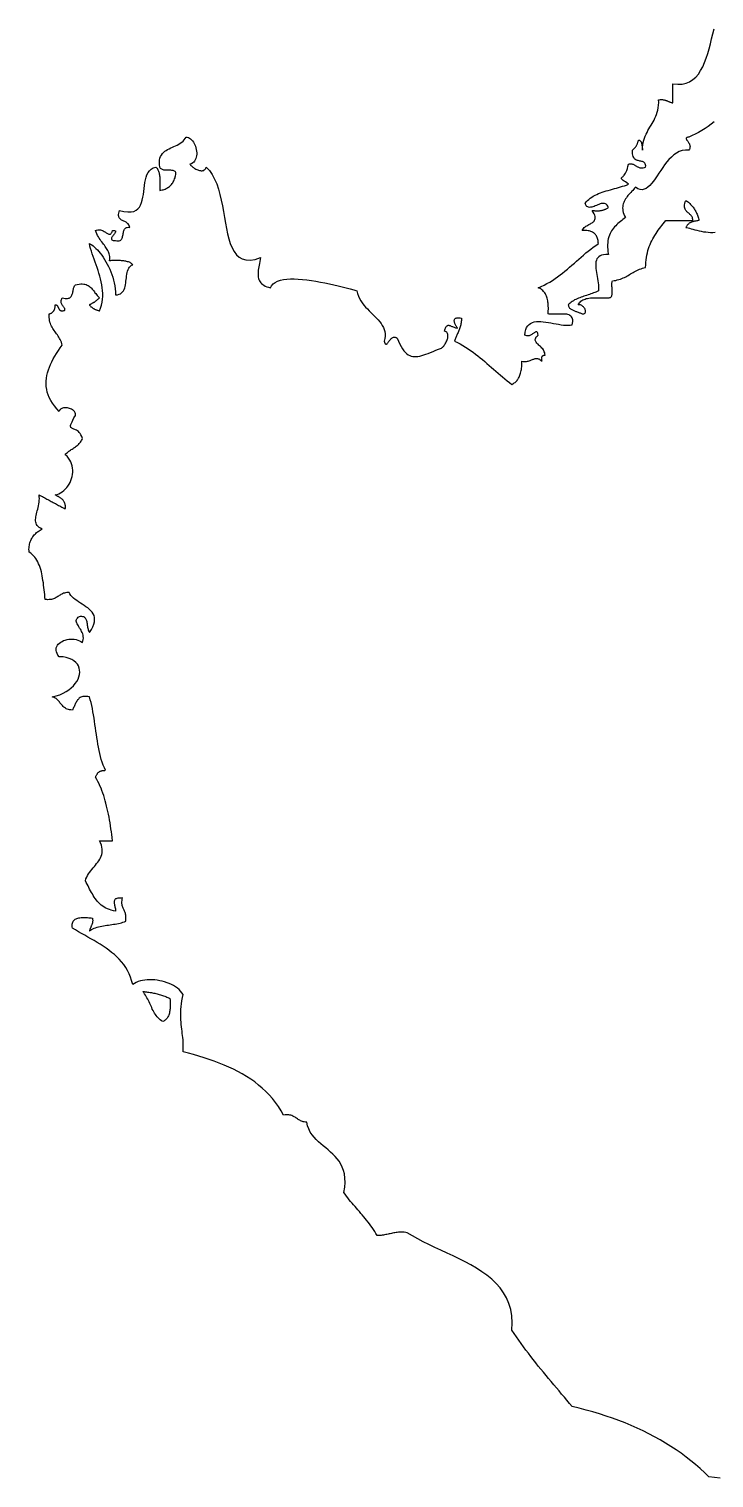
# Model space of a CAD drawing. Extents: x 0 to 55.7, y -25.6 to 2.7.
# Drawn here: x 0.74 to 7.04, y -25.35 to -12.03 of the extents above; entities that cross this region are included whole.
import ezdxf

# ---------------------------------------------------------------- set-up
doc = ezdxf.new("R2010")
doc.units = 0
doc.layers.get('0').update_dxf_attribs({"linetype": 'CONTINUOUS'})

msp = doc.modelspace()

# ---------------------------------------------------------------- linework, layer by layer
at = {"color": 7}
for points in [[(6.657, -12.532), (6.702, -12.536), (6.743, -12.534), (6.779, -12.526), (6.812, -12.513), (6.842, -12.494), (6.868, -12.47), (6.892, -12.442), (6.913, -12.41), (6.932, -12.375), (6.949, -12.337), (6.964, -12.297), (6.978, -12.254), (6.991, -12.21), (7.003, -12.165), (7.014, -12.119), (7.026, -12.074), (7.037, -12.028)], [(6.379, -13.142), (6.38, -13.117), (6.382, -13.094), (6.386, -13.072), (6.391, -13.052), (6.397, -13.032), (6.404, -13.014), (6.411, -12.996), (6.42, -12.979), (6.429, -12.962), (6.438, -12.946), (6.447, -12.93), (6.457, -12.914), (6.466, -12.898), (6.476, -12.882), (6.485, -12.866), (6.493, -12.849), (6.501, -12.831), (6.508, -12.813), (6.514, -12.794), (6.52, -12.774), (6.524, -12.752), (6.526, -12.729), (6.528, -12.705), (6.527, -12.68)], [(6.527, -12.68), (6.535, -12.679), (6.543, -12.678), (6.55, -12.678), (6.556, -12.678), (6.562, -12.678), (6.568, -12.679), (6.574, -12.68), (6.579, -12.681), (6.584, -12.682), (6.589, -12.683), (6.594, -12.685), (6.599, -12.686), (6.603, -12.688), (6.608, -12.69), (6.612, -12.692), (6.617, -12.694), (6.621, -12.696), (6.626, -12.698), (6.631, -12.7), (6.636, -12.701), (6.641, -12.703), (6.646, -12.705), (6.651, -12.706), (6.657, -12.707)], [(7.038, -12.883), (7.01, -12.904), (6.982, -12.925), (6.953, -12.944), (6.924, -12.963), (6.894, -12.98), (6.864, -12.995), (6.835, -13.009), (6.805, -13.022)], [(1.942, -13.299), (1.939, -13.275), (1.938, -13.253), (1.94, -13.234), (1.943, -13.216), (1.949, -13.201), (1.956, -13.187), (1.965, -13.174), (1.976, -13.163), (1.987, -13.153), (2, -13.145), (2.013, -13.137), (2.028, -13.129), (2.042, -13.122), (2.057, -13.115), (2.072, -13.109), (2.087, -13.102), (2.102, -13.095), (2.116, -13.087), (2.13, -13.079), (2.143, -13.07), (2.155, -13.06), (2.165, -13.048), (2.175, -13.036), (2.183, -13.022)], [(2.183, -13.022), (2.194, -13.023), (2.205, -13.026), (2.215, -13.031), (2.225, -13.038), (2.234, -13.047), (2.243, -13.057), (2.251, -13.068), (2.258, -13.08), (2.264, -13.093), (2.269, -13.107), (2.274, -13.121), (2.277, -13.136), (2.28, -13.151), (2.281, -13.166), (2.281, -13.18), (2.28, -13.194), (2.277, -13.208), (2.274, -13.22), (2.268, -13.232), (2.262, -13.243), (2.254, -13.253), (2.244, -13.26), (2.232, -13.267), (2.219, -13.271)], [(6.287, -13.142), (6.29, -13.139), (6.294, -13.137), (6.297, -13.134), (6.3, -13.131), (6.303, -13.128), (6.306, -13.125), (6.309, -13.121), (6.312, -13.118), (6.314, -13.114), (6.317, -13.11), (6.319, -13.106), (6.322, -13.102), (6.324, -13.098), (6.326, -13.094), (6.328, -13.09), (6.33, -13.086), (6.332, -13.081), (6.334, -13.077), (6.335, -13.072), (6.337, -13.068), (6.338, -13.063), (6.34, -13.059), (6.341, -13.054), (6.342, -13.049)], [(6.342, -13.049), (6.347, -13.051), (6.351, -13.052), (6.354, -13.054), (6.357, -13.057), (6.36, -13.06), (6.362, -13.062), (6.365, -13.066), (6.366, -13.069), (6.368, -13.073), (6.369, -13.077), (6.37, -13.081), (6.371, -13.085), (6.372, -13.09), (6.373, -13.094), (6.373, -13.099), (6.374, -13.103), (6.374, -13.108), (6.375, -13.113), (6.375, -13.118), (6.376, -13.123), (6.377, -13.128), (6.377, -13.132), (6.378, -13.137), (6.379, -13.142)], [(6.805, -13.022), (6.796, -13.023), (6.79, -13.025), (6.785, -13.027), (6.782, -13.029), (6.78, -13.032), (6.78, -13.035), (6.78, -13.039), (6.782, -13.042), (6.784, -13.047), (6.787, -13.051), (6.791, -13.056), (6.794, -13.061), (6.798, -13.066), (6.802, -13.072), (6.805, -13.078), (6.809, -13.084), (6.812, -13.09), (6.814, -13.097), (6.815, -13.104), (6.816, -13.111), (6.815, -13.118), (6.813, -13.126), (6.81, -13.134), (6.805, -13.142)], [(6.407, -13.299), (6.408, -13.287), (6.406, -13.277), (6.404, -13.269), (6.401, -13.263), (6.396, -13.258), (6.391, -13.254), (6.385, -13.25), (6.378, -13.248), (6.371, -13.246), (6.363, -13.244), (6.355, -13.243), (6.347, -13.241), (6.339, -13.239), (6.331, -13.237), (6.323, -13.234), (6.316, -13.23), (6.309, -13.225), (6.303, -13.218), (6.298, -13.21), (6.293, -13.201), (6.29, -13.189), (6.288, -13.176), (6.287, -13.16), (6.287, -13.142)], [(6.805, -13.142), (6.773, -13.142), (6.744, -13.147), (6.716, -13.156), (6.691, -13.17), (6.666, -13.186), (6.644, -13.206), (6.622, -13.227), (6.602, -13.251), (6.582, -13.276), (6.564, -13.302), (6.546, -13.328), (6.528, -13.354), (6.512, -13.38), (6.495, -13.405), (6.479, -13.428), (6.462, -13.449), (6.446, -13.467), (6.429, -13.482), (6.412, -13.494), (6.394, -13.502), (6.376, -13.506), (6.356, -13.504), (6.336, -13.497), (6.315, -13.484)], [(1.572, -13.696), (1.612, -13.706), (1.647, -13.711), (1.677, -13.71), (1.702, -13.705), (1.723, -13.695), (1.74, -13.682), (1.754, -13.666), (1.765, -13.647), (1.774, -13.625), (1.781, -13.601), (1.787, -13.576), (1.791, -13.55), (1.794, -13.523), (1.797, -13.495), (1.801, -13.468), (1.805, -13.441), (1.809, -13.415), (1.815, -13.391), (1.823, -13.368), (1.834, -13.348), (1.847, -13.331), (1.862, -13.316), (1.882, -13.306), (1.905, -13.299)], [(1.905, -13.299), (1.911, -13.304), (1.916, -13.309), (1.92, -13.315), (1.924, -13.322), (1.927, -13.329), (1.93, -13.336), (1.933, -13.344), (1.935, -13.352), (1.937, -13.361), (1.939, -13.369), (1.94, -13.378), (1.941, -13.388), (1.942, -13.398), (1.942, -13.407), (1.943, -13.417), (1.943, -13.428), (1.943, -13.438), (1.943, -13.448), (1.943, -13.459), (1.943, -13.469), (1.942, -13.48), (1.942, -13.491), (1.942, -13.501), (1.942, -13.512)], [(2.09, -13.354), (2.088, -13.348), (2.086, -13.343), (2.082, -13.338), (2.077, -13.335), (2.072, -13.332), (2.066, -13.33), (2.059, -13.329), (2.052, -13.328), (2.044, -13.327), (2.036, -13.327), (2.028, -13.327), (2.02, -13.327), (2.011, -13.327), (2.003, -13.327), (1.995, -13.326), (1.987, -13.326), (1.979, -13.325), (1.972, -13.323), (1.965, -13.321), (1.959, -13.318), (1.953, -13.315), (1.949, -13.311), (1.945, -13.305), (1.942, -13.299)], [(2.219, -13.271), (2.221, -13.275), (2.224, -13.279), (2.228, -13.283), (2.232, -13.288), (2.238, -13.293), (2.244, -13.298), (2.251, -13.302), (2.258, -13.307), (2.265, -13.312), (2.273, -13.316), (2.282, -13.32), (2.29, -13.323), (2.298, -13.326), (2.307, -13.328), (2.315, -13.33), (2.323, -13.331), (2.331, -13.331), (2.338, -13.33), (2.345, -13.328), (2.351, -13.324), (2.356, -13.32), (2.361, -13.314), (2.365, -13.307), (2.367, -13.299)], [(2.367, -13.299), (2.398, -13.33), (2.423, -13.367), (2.446, -13.408), (2.465, -13.452), (2.481, -13.5), (2.495, -13.55), (2.507, -13.602), (2.517, -13.654), (2.527, -13.708), (2.536, -13.761), (2.545, -13.813), (2.555, -13.864), (2.565, -13.913), (2.577, -13.959), (2.59, -14.002), (2.606, -14.041), (2.624, -14.075), (2.646, -14.104), (2.671, -14.127), (2.7, -14.143), (2.734, -14.152), (2.772, -14.154), (2.817, -14.147), (2.867, -14.131)], [(6.25, -13.456), (6.235, -13.444), (6.222, -13.435), (6.211, -13.427), (6.202, -13.42), (6.195, -13.415), (6.19, -13.41), (6.186, -13.407), (6.184, -13.404), (6.183, -13.402), (6.184, -13.399), (6.185, -13.397), (6.188, -13.395), (6.191, -13.392), (6.195, -13.388), (6.2, -13.384), (6.205, -13.379), (6.21, -13.372), (6.216, -13.364), (6.222, -13.354), (6.228, -13.342), (6.234, -13.328), (6.24, -13.312), (6.245, -13.293), (6.25, -13.271)], [(6.25, -13.271), (6.259, -13.269), (6.267, -13.268), (6.274, -13.268), (6.281, -13.269), (6.287, -13.27), (6.293, -13.272), (6.298, -13.274), (6.303, -13.276), (6.308, -13.279), (6.312, -13.282), (6.317, -13.285), (6.322, -13.289), (6.326, -13.292), (6.331, -13.295), (6.336, -13.297), (6.342, -13.3), (6.348, -13.302), (6.354, -13.304), (6.361, -13.305), (6.368, -13.305), (6.377, -13.305), (6.386, -13.304), (6.396, -13.302), (6.407, -13.299)], [(1.942, -13.512), (1.952, -13.51), (1.962, -13.508), (1.972, -13.506), (1.981, -13.503), (1.99, -13.5), (1.999, -13.496), (2.007, -13.492), (2.015, -13.487), (2.023, -13.482), (2.03, -13.477), (2.037, -13.471), (2.044, -13.464), (2.05, -13.457), (2.056, -13.45), (2.061, -13.442), (2.066, -13.434), (2.071, -13.426), (2.075, -13.417), (2.078, -13.407), (2.082, -13.397), (2.084, -13.387), (2.087, -13.377), (2.089, -13.366), (2.09, -13.354)], [(5.852, -13.632), (5.862, -13.618), (5.873, -13.606), (5.885, -13.595), (5.898, -13.584), (5.912, -13.574), (5.926, -13.565), (5.942, -13.557), (5.958, -13.549), (5.974, -13.542), (5.991, -13.535), (6.009, -13.529), (6.027, -13.523), (6.045, -13.517), (6.064, -13.512), (6.083, -13.507), (6.102, -13.502), (6.121, -13.496), (6.14, -13.491), (6.159, -13.486), (6.177, -13.481), (6.196, -13.475), (6.214, -13.469), (6.232, -13.463), (6.25, -13.456)], [(6.315, -13.484), (6.306, -13.493), (6.298, -13.502), (6.289, -13.512), (6.28, -13.521), (6.271, -13.531), (6.263, -13.54), (6.254, -13.55), (6.245, -13.56), (6.237, -13.57), (6.23, -13.58), (6.223, -13.591), (6.216, -13.602), (6.211, -13.613), (6.206, -13.624), (6.202, -13.636), (6.199, -13.648), (6.197, -13.661), (6.196, -13.674), (6.197, -13.687), (6.199, -13.701), (6.202, -13.715), (6.207, -13.73), (6.214, -13.745), (6.222, -13.761)], [(1.665, -13.854), (1.663, -13.844), (1.66, -13.835), (1.656, -13.828), (1.652, -13.821), (1.646, -13.816), (1.64, -13.811), (1.633, -13.806), (1.626, -13.803), (1.619, -13.799), (1.612, -13.796), (1.605, -13.792), (1.598, -13.789), (1.591, -13.785), (1.585, -13.781), (1.579, -13.777), (1.574, -13.772), (1.569, -13.766), (1.566, -13.76), (1.564, -13.753), (1.563, -13.744), (1.563, -13.734), (1.564, -13.723), (1.568, -13.711), (1.572, -13.696)], [(5.825, -13.881), (5.83, -13.872), (5.836, -13.863), (5.843, -13.855), (5.85, -13.848), (5.858, -13.842), (5.866, -13.837), (5.875, -13.832), (5.884, -13.827), (5.892, -13.823), (5.9, -13.819), (5.908, -13.814), (5.916, -13.81), (5.923, -13.805), (5.929, -13.8), (5.934, -13.794), (5.938, -13.787), (5.941, -13.78), (5.943, -13.772), (5.943, -13.763), (5.942, -13.752), (5.939, -13.741), (5.934, -13.728), (5.926, -13.713), (5.917, -13.696)], [(6.065, -13.669), (6.06, -13.656), (6.054, -13.647), (6.046, -13.64), (6.038, -13.635), (6.03, -13.633), (6.02, -13.632), (6.01, -13.632), (6, -13.634), (5.989, -13.637), (5.978, -13.641), (5.967, -13.646), (5.955, -13.65), (5.944, -13.655), (5.933, -13.659), (5.922, -13.663), (5.912, -13.666), (5.902, -13.668), (5.892, -13.669), (5.883, -13.668), (5.875, -13.665), (5.868, -13.661), (5.862, -13.654), (5.857, -13.644), (5.852, -13.632)], [(5.917, -13.696), (5.925, -13.697), (5.933, -13.698), (5.941, -13.699), (5.948, -13.7), (5.955, -13.7), (5.962, -13.7), (5.969, -13.7), (5.976, -13.7), (5.983, -13.699), (5.989, -13.698), (5.995, -13.697), (6.002, -13.696), (6.008, -13.695), (6.013, -13.694), (6.019, -13.692), (6.025, -13.69), (6.03, -13.688), (6.035, -13.686), (6.041, -13.684), (6.046, -13.681), (6.051, -13.678), (6.056, -13.675), (6.06, -13.672), (6.065, -13.669)], [(6.842, -13.789), (6.841, -13.779), (6.839, -13.77), (6.837, -13.762), (6.834, -13.755), (6.83, -13.749), (6.825, -13.743), (6.82, -13.738), (6.815, -13.733), (6.809, -13.728), (6.803, -13.723), (6.797, -13.719), (6.792, -13.714), (6.787, -13.709), (6.782, -13.703), (6.777, -13.697), (6.773, -13.691), (6.77, -13.684), (6.767, -13.676), (6.766, -13.667), (6.766, -13.657), (6.766, -13.646), (6.768, -13.633), (6.772, -13.619), (6.777, -13.604)], [(6.777, -13.604), (6.785, -13.61), (6.792, -13.616), (6.8, -13.622), (6.807, -13.628), (6.814, -13.634), (6.82, -13.641), (6.827, -13.647), (6.833, -13.654), (6.838, -13.661), (6.844, -13.668), (6.849, -13.675), (6.854, -13.683), (6.859, -13.69), (6.864, -13.698), (6.868, -13.706), (6.872, -13.714), (6.876, -13.723), (6.88, -13.731), (6.883, -13.74), (6.886, -13.749), (6.889, -13.759), (6.892, -13.769), (6.895, -13.779), (6.897, -13.789)], [(1.535, -13.974), (1.548, -13.976), (1.559, -13.977), (1.569, -13.976), (1.576, -13.973), (1.583, -13.969), (1.588, -13.964), (1.592, -13.958), (1.596, -13.951), (1.598, -13.943), (1.6, -13.935), (1.602, -13.926), (1.604, -13.917), (1.605, -13.908), (1.607, -13.899), (1.608, -13.891), (1.611, -13.883), (1.614, -13.875), (1.617, -13.868), (1.622, -13.863), (1.628, -13.858), (1.635, -13.855), (1.643, -13.853), (1.653, -13.852), (1.665, -13.854)], [(6.222, -13.761), (6.211, -13.77), (6.199, -13.78), (6.187, -13.789), (6.176, -13.798), (6.165, -13.807), (6.153, -13.817), (6.143, -13.827), (6.132, -13.837), (6.122, -13.848), (6.113, -13.859), (6.104, -13.871), (6.095, -13.884), (6.087, -13.897), (6.08, -13.91), (6.074, -13.925), (6.069, -13.941), (6.064, -13.957), (6.061, -13.974), (6.059, -13.993), (6.057, -14.012), (6.057, -14.033), (6.059, -14.055), (6.061, -14.078), (6.065, -14.103)], [(6.407, -14.223), (6.408, -14.198), (6.409, -14.174), (6.411, -14.151), (6.414, -14.129), (6.418, -14.107), (6.423, -14.087), (6.428, -14.066), (6.434, -14.047), (6.441, -14.028), (6.449, -14.01), (6.456, -13.992), (6.465, -13.975), (6.474, -13.958), (6.483, -13.942), (6.493, -13.926), (6.503, -13.91), (6.513, -13.894), (6.524, -13.879), (6.535, -13.864), (6.546, -13.849), (6.557, -13.834), (6.569, -13.819), (6.58, -13.804), (6.592, -13.789)], [(6.897, -13.789), (6.89, -13.79), (6.883, -13.791), (6.877, -13.792), (6.87, -13.794), (6.864, -13.795), (6.857, -13.796), (6.851, -13.798), (6.845, -13.799), (6.84, -13.801), (6.834, -13.803), (6.828, -13.805), (6.823, -13.807), (6.818, -13.81), (6.813, -13.812), (6.808, -13.815), (6.804, -13.818), (6.8, -13.822), (6.796, -13.825), (6.792, -13.829), (6.788, -13.833), (6.785, -13.838), (6.782, -13.843), (6.779, -13.848), (6.777, -13.854)], [(6.777, -13.854), (6.786, -13.855), (6.797, -13.858), (6.811, -13.861), (6.826, -13.865), (6.842, -13.87), (6.86, -13.875), (6.879, -13.879), (6.898, -13.884), (6.919, -13.888), (6.94, -13.892), (6.961, -13.895), (6.983, -13.897), (7.004, -13.899), (7.025, -13.899), (7.045, -13.897)], [(1.351, -13.881), (1.361, -13.878), (1.371, -13.875), (1.38, -13.874), (1.389, -13.875), (1.398, -13.876), (1.406, -13.879), (1.414, -13.882), (1.422, -13.885), (1.43, -13.889), (1.437, -13.894), (1.443, -13.898), (1.45, -13.902), (1.456, -13.906), (1.462, -13.909), (1.468, -13.912), (1.473, -13.914), (1.478, -13.915), (1.483, -13.915), (1.488, -13.914), (1.492, -13.911), (1.496, -13.906), (1.5, -13.9), (1.504, -13.892), (1.508, -13.881)], [(1.48, -14.159), (1.482, -14.145), (1.482, -14.132), (1.482, -14.12), (1.48, -14.109), (1.477, -14.097), (1.474, -14.087), (1.47, -14.076), (1.465, -14.066), (1.459, -14.056), (1.453, -14.046), (1.447, -14.037), (1.44, -14.027), (1.432, -14.017), (1.424, -14.007), (1.417, -13.997), (1.409, -13.986), (1.401, -13.975), (1.393, -13.964), (1.385, -13.952), (1.377, -13.939), (1.37, -13.926), (1.363, -13.912), (1.357, -13.897), (1.351, -13.881)], [(1.508, -13.881), (1.518, -13.881), (1.526, -13.881), (1.531, -13.883), (1.534, -13.885), (1.536, -13.888), (1.535, -13.892), (1.534, -13.896), (1.531, -13.901), (1.528, -13.906), (1.524, -13.912), (1.519, -13.918), (1.515, -13.924), (1.51, -13.93), (1.506, -13.936), (1.502, -13.942), (1.499, -13.948), (1.498, -13.953), (1.497, -13.958), (1.498, -13.962), (1.501, -13.966), (1.506, -13.969), (1.513, -13.972), (1.523, -13.973), (1.535, -13.974)], [(5.973, -14.001), (5.972, -13.991), (5.971, -13.981), (5.97, -13.972), (5.968, -13.963), (5.966, -13.954), (5.963, -13.946), (5.959, -13.939), (5.955, -13.931), (5.95, -13.924), (5.945, -13.918), (5.939, -13.912), (5.933, -13.907), (5.927, -13.902), (5.92, -13.897), (5.912, -13.893), (5.904, -13.89), (5.896, -13.887), (5.887, -13.884), (5.878, -13.883), (5.868, -13.881), (5.858, -13.88), (5.847, -13.88), (5.836, -13.88), (5.825, -13.881)], [(1.388, -14.621), (1.398, -14.594), (1.406, -14.568), (1.412, -14.541), (1.415, -14.514), (1.417, -14.487), (1.417, -14.46), (1.416, -14.434), (1.413, -14.407), (1.409, -14.38), (1.403, -14.354), (1.397, -14.327), (1.39, -14.301), (1.382, -14.275), (1.374, -14.248), (1.365, -14.223), (1.356, -14.197), (1.347, -14.172), (1.338, -14.146), (1.329, -14.121), (1.321, -14.097), (1.313, -14.072), (1.306, -14.048), (1.3, -14.025), (1.295, -14.001)], [(1.295, -14.001), (1.306, -14.007), (1.317, -14.014), (1.329, -14.023), (1.342, -14.034), (1.355, -14.046), (1.368, -14.06), (1.381, -14.075), (1.394, -14.091), (1.408, -14.108), (1.421, -14.127), (1.434, -14.147), (1.446, -14.168), (1.459, -14.19), (1.47, -14.212), (1.481, -14.236), (1.492, -14.26), (1.501, -14.285), (1.51, -14.311), (1.517, -14.337), (1.523, -14.364), (1.529, -14.39), (1.532, -14.418), (1.535, -14.445), (1.535, -14.473)], [(5.418, -14.408), (5.446, -14.396), (5.474, -14.383), (5.5, -14.37), (5.526, -14.355), (5.551, -14.34), (5.575, -14.324), (5.598, -14.307), (5.621, -14.29), (5.644, -14.273), (5.666, -14.255), (5.688, -14.237), (5.709, -14.219), (5.73, -14.2), (5.752, -14.181), (5.773, -14.163), (5.794, -14.144), (5.815, -14.125), (5.837, -14.107), (5.858, -14.088), (5.88, -14.07), (5.903, -14.052), (5.925, -14.035), (5.949, -14.018), (5.973, -14.001)], [(6.065, -14.103), (6.041, -14.103), (6.021, -14.105), (6.003, -14.109), (5.989, -14.115), (5.977, -14.123), (5.967, -14.132), (5.96, -14.142), (5.955, -14.155), (5.951, -14.168), (5.949, -14.182), (5.949, -14.198), (5.95, -14.214), (5.951, -14.231), (5.953, -14.249), (5.956, -14.267), (5.96, -14.286), (5.963, -14.305), (5.966, -14.324), (5.969, -14.343), (5.972, -14.363), (5.974, -14.381), (5.974, -14.4), (5.974, -14.418), (5.973, -14.436)], [(1.693, -14.196), (1.688, -14.19), (1.682, -14.185), (1.676, -14.181), (1.669, -14.177), (1.662, -14.173), (1.654, -14.17), (1.646, -14.168), (1.637, -14.165), (1.629, -14.164), (1.619, -14.162), (1.61, -14.161), (1.6, -14.16), (1.59, -14.159), (1.58, -14.158), (1.57, -14.158), (1.56, -14.158), (1.549, -14.158), (1.539, -14.158), (1.529, -14.158), (1.519, -14.158), (1.509, -14.158), (1.499, -14.158), (1.489, -14.159), (1.48, -14.159)], [(1.535, -14.473), (1.553, -14.472), (1.568, -14.468), (1.58, -14.463), (1.591, -14.455), (1.6, -14.446), (1.608, -14.435), (1.614, -14.423), (1.619, -14.409), (1.623, -14.395), (1.627, -14.38), (1.629, -14.364), (1.631, -14.348), (1.633, -14.332), (1.635, -14.316), (1.637, -14.3), (1.64, -14.284), (1.642, -14.269), (1.646, -14.255), (1.65, -14.241), (1.656, -14.229), (1.663, -14.218), (1.671, -14.209), (1.681, -14.201), (1.693, -14.196)], [(2.867, -14.131), (2.863, -14.149), (2.86, -14.167), (2.857, -14.184), (2.854, -14.2), (2.851, -14.216), (2.849, -14.231), (2.847, -14.246), (2.845, -14.26), (2.845, -14.274), (2.845, -14.287), (2.845, -14.299), (2.847, -14.311), (2.849, -14.322), (2.853, -14.333), (2.857, -14.343), (2.863, -14.353), (2.87, -14.362), (2.878, -14.37), (2.888, -14.378), (2.899, -14.385), (2.911, -14.392), (2.926, -14.398), (2.941, -14.403), (2.959, -14.408)], [(6.102, -14.344), (6.118, -14.342), (6.133, -14.34), (6.147, -14.336), (6.161, -14.333), (6.175, -14.328), (6.187, -14.323), (6.2, -14.318), (6.212, -14.312), (6.224, -14.306), (6.235, -14.3), (6.247, -14.294), (6.258, -14.287), (6.269, -14.28), (6.281, -14.274), (6.292, -14.267), (6.303, -14.261), (6.315, -14.254), (6.327, -14.249), (6.339, -14.243), (6.352, -14.238), (6.365, -14.233), (6.378, -14.229), (6.392, -14.226), (6.407, -14.223)], [(1.045, -14.501), (1.06, -14.504), (1.072, -14.507), (1.084, -14.508), (1.094, -14.507), (1.102, -14.505), (1.11, -14.503), (1.116, -14.499), (1.122, -14.494), (1.127, -14.489), (1.131, -14.482), (1.134, -14.476), (1.137, -14.468), (1.139, -14.461), (1.141, -14.453), (1.143, -14.445), (1.145, -14.436), (1.146, -14.428), (1.148, -14.42), (1.15, -14.412), (1.152, -14.405), (1.155, -14.398), (1.158, -14.391), (1.161, -14.386), (1.166, -14.38)], [(1.166, -14.38), (1.183, -14.377), (1.2, -14.374), (1.215, -14.373), (1.229, -14.373), (1.242, -14.374), (1.254, -14.376), (1.264, -14.379), (1.275, -14.383), (1.284, -14.388), (1.292, -14.393), (1.3, -14.399), (1.308, -14.406), (1.315, -14.413), (1.321, -14.421), (1.328, -14.429), (1.334, -14.437), (1.34, -14.445), (1.346, -14.453), (1.353, -14.462), (1.359, -14.47), (1.365, -14.478), (1.372, -14.486), (1.38, -14.494), (1.388, -14.501)], [(2.959, -14.408), (2.969, -14.389), (2.984, -14.373), (3.002, -14.359), (3.024, -14.348), (3.05, -14.339), (3.078, -14.333), (3.109, -14.329), (3.143, -14.327), (3.178, -14.327), (3.215, -14.328), (3.254, -14.331), (3.294, -14.335), (3.335, -14.341), (3.376, -14.347), (3.418, -14.355), (3.46, -14.363), (3.501, -14.372), (3.541, -14.381), (3.581, -14.39), (3.619, -14.4), (3.656, -14.409), (3.691, -14.419), (3.724, -14.428), (3.754, -14.436)], [(6.065, -14.501), (6.073, -14.5), (6.079, -14.498), (6.084, -14.496), (6.089, -14.492), (6.093, -14.488), (6.096, -14.483), (6.098, -14.477), (6.099, -14.47), (6.1, -14.463), (6.101, -14.456), (6.101, -14.448), (6.101, -14.439), (6.1, -14.431), (6.1, -14.422), (6.099, -14.414), (6.099, -14.405), (6.098, -14.396), (6.098, -14.388), (6.097, -14.379), (6.097, -14.371), (6.098, -14.364), (6.099, -14.356), (6.1, -14.35), (6.102, -14.344)], [(1.045, -14.621), (1.054, -14.619), (1.06, -14.618), (1.065, -14.616), (1.068, -14.613), (1.07, -14.61), (1.07, -14.607), (1.07, -14.604), (1.068, -14.6), (1.066, -14.596), (1.063, -14.591), (1.06, -14.587), (1.056, -14.582), (1.052, -14.576), (1.048, -14.571), (1.045, -14.565), (1.041, -14.559), (1.039, -14.552), (1.036, -14.545), (1.035, -14.539), (1.035, -14.531), (1.035, -14.524), (1.037, -14.516), (1.041, -14.509), (1.045, -14.501)], [(1.388, -14.501), (1.384, -14.504), (1.381, -14.507), (1.377, -14.511), (1.374, -14.514), (1.37, -14.517), (1.367, -14.52), (1.363, -14.523), (1.359, -14.526), (1.356, -14.528), (1.352, -14.531), (1.348, -14.534), (1.345, -14.536), (1.341, -14.539), (1.337, -14.542), (1.333, -14.544), (1.329, -14.547), (1.325, -14.549), (1.321, -14.551), (1.317, -14.554), (1.313, -14.556), (1.309, -14.558), (1.304, -14.561), (1.3, -14.563), (1.295, -14.565)], [(3.754, -14.436), (3.76, -14.461), (3.768, -14.484), (3.778, -14.506), (3.79, -14.527), (3.803, -14.547), (3.818, -14.567), (3.833, -14.585), (3.85, -14.603), (3.866, -14.62), (3.883, -14.637), (3.9, -14.654), (3.917, -14.671), (3.933, -14.687), (3.948, -14.704), (3.963, -14.72), (3.976, -14.737), (3.987, -14.755), (3.997, -14.773), (4.005, -14.791), (4.01, -14.811), (4.013, -14.831), (4.013, -14.852), (4.01, -14.875), (4.004, -14.898)], [(5.51, -14.649), (5.511, -14.634), (5.512, -14.619), (5.513, -14.605), (5.513, -14.591), (5.512, -14.577), (5.512, -14.564), (5.511, -14.551), (5.509, -14.539), (5.507, -14.527), (5.505, -14.515), (5.502, -14.504), (5.499, -14.494), (5.495, -14.484), (5.491, -14.474), (5.486, -14.465), (5.481, -14.456), (5.475, -14.448), (5.469, -14.441), (5.462, -14.434), (5.454, -14.427), (5.446, -14.422), (5.437, -14.416), (5.428, -14.412), (5.418, -14.408)], [(5.973, -14.436), (5.962, -14.442), (5.951, -14.447), (5.939, -14.452), (5.928, -14.456), (5.916, -14.461), (5.903, -14.465), (5.891, -14.469), (5.878, -14.474), (5.865, -14.478), (5.853, -14.482), (5.84, -14.486), (5.827, -14.49), (5.814, -14.495), (5.802, -14.499), (5.79, -14.504), (5.777, -14.509), (5.766, -14.515), (5.754, -14.52), (5.743, -14.527), (5.733, -14.533), (5.722, -14.54), (5.713, -14.548), (5.704, -14.556), (5.695, -14.565)], [(5.788, -14.565), (5.793, -14.555), (5.799, -14.547), (5.806, -14.539), (5.813, -14.532), (5.822, -14.526), (5.831, -14.52), (5.841, -14.516), (5.851, -14.512), (5.862, -14.508), (5.874, -14.506), (5.886, -14.503), (5.899, -14.502), (5.912, -14.501), (5.925, -14.5), (5.938, -14.499), (5.952, -14.499), (5.966, -14.499), (5.98, -14.499), (5.994, -14.499), (6.009, -14.5), (6.023, -14.5), (6.037, -14.5), (6.051, -14.501), (6.065, -14.501)], [(0.925, -14.649), (0.93, -14.647), (0.934, -14.646), (0.938, -14.644), (0.942, -14.642), (0.946, -14.64), (0.95, -14.638), (0.953, -14.636), (0.956, -14.633), (0.959, -14.63), (0.962, -14.627), (0.964, -14.624), (0.967, -14.621), (0.969, -14.617), (0.971, -14.614), (0.973, -14.61), (0.975, -14.605), (0.976, -14.601), (0.977, -14.597), (0.978, -14.592), (0.979, -14.587), (0.98, -14.582), (0.98, -14.577), (0.981, -14.571), (0.981, -14.565)], [(1.045, -14.935), (1.042, -14.922), (1.037, -14.909), (1.032, -14.897), (1.026, -14.885), (1.02, -14.874), (1.014, -14.863), (1.007, -14.853), (1, -14.842), (0.993, -14.832), (0.986, -14.822), (0.979, -14.812), (0.972, -14.802), (0.965, -14.792), (0.958, -14.782), (0.952, -14.771), (0.946, -14.76), (0.941, -14.748), (0.936, -14.736), (0.932, -14.724), (0.929, -14.71), (0.927, -14.696), (0.925, -14.681), (0.925, -14.665), (0.925, -14.649)], [(0.981, -14.565), (0.985, -14.566), (0.989, -14.566), (0.992, -14.568), (0.995, -14.569), (0.998, -14.572), (1, -14.574), (1.002, -14.577), (1.004, -14.58), (1.005, -14.583), (1.007, -14.586), (1.008, -14.59), (1.01, -14.593), (1.011, -14.597), (1.013, -14.6), (1.014, -14.603), (1.016, -14.606), (1.019, -14.609), (1.021, -14.612), (1.024, -14.615), (1.027, -14.617), (1.031, -14.618), (1.035, -14.62), (1.04, -14.621), (1.045, -14.621)], [(1.295, -14.565), (1.297, -14.569), (1.3, -14.572), (1.303, -14.575), (1.306, -14.578), (1.309, -14.582), (1.312, -14.584), (1.316, -14.587), (1.319, -14.59), (1.323, -14.593), (1.326, -14.595), (1.33, -14.598), (1.334, -14.6), (1.338, -14.602), (1.343, -14.604), (1.347, -14.607), (1.351, -14.609), (1.356, -14.61), (1.36, -14.612), (1.365, -14.614), (1.369, -14.615), (1.374, -14.617), (1.378, -14.618), (1.383, -14.62), (1.388, -14.621)], [(5.732, -14.75), (5.736, -14.733), (5.737, -14.718), (5.737, -14.704), (5.735, -14.693), (5.731, -14.683), (5.726, -14.675), (5.72, -14.668), (5.712, -14.662), (5.703, -14.658), (5.693, -14.655), (5.682, -14.652), (5.67, -14.651), (5.657, -14.65), (5.644, -14.65), (5.631, -14.65), (5.617, -14.65), (5.603, -14.651), (5.589, -14.651), (5.575, -14.652), (5.562, -14.652), (5.548, -14.652), (5.535, -14.652), (5.522, -14.65), (5.51, -14.649)], [(5.695, -14.565), (5.697, -14.572), (5.699, -14.578), (5.702, -14.584), (5.705, -14.589), (5.709, -14.594), (5.713, -14.598), (5.718, -14.602), (5.723, -14.605), (5.728, -14.609), (5.734, -14.612), (5.74, -14.615), (5.746, -14.617), (5.753, -14.62), (5.759, -14.622), (5.766, -14.625), (5.773, -14.627), (5.779, -14.629), (5.786, -14.632), (5.793, -14.634), (5.8, -14.637), (5.806, -14.639), (5.813, -14.642), (5.819, -14.645), (5.825, -14.649)], [(5.825, -14.649), (5.833, -14.648), (5.84, -14.647), (5.846, -14.644), (5.85, -14.641), (5.853, -14.637), (5.855, -14.633), (5.856, -14.628), (5.856, -14.623), (5.855, -14.617), (5.853, -14.612), (5.851, -14.606), (5.848, -14.6), (5.844, -14.594), (5.84, -14.589), (5.835, -14.584), (5.83, -14.579), (5.825, -14.574), (5.82, -14.571), (5.814, -14.567), (5.808, -14.565), (5.803, -14.564), (5.798, -14.563), (5.793, -14.564), (5.788, -14.565)], [(4.558, -14.806), (4.562, -14.795), (4.565, -14.786), (4.568, -14.778), (4.572, -14.771), (4.575, -14.765), (4.578, -14.761), (4.582, -14.758), (4.585, -14.755), (4.589, -14.754), (4.593, -14.753), (4.597, -14.753), (4.601, -14.754), (4.605, -14.755), (4.61, -14.756), (4.615, -14.758), (4.621, -14.761), (4.626, -14.763), (4.632, -14.765), (4.639, -14.768), (4.646, -14.77), (4.653, -14.773), (4.661, -14.775), (4.669, -14.777), (4.678, -14.778)], [(4.678, -14.778), (4.676, -14.774), (4.673, -14.77), (4.67, -14.765), (4.667, -14.76), (4.664, -14.755), (4.661, -14.749), (4.658, -14.743), (4.655, -14.738), (4.653, -14.732), (4.651, -14.726), (4.649, -14.72), (4.648, -14.714), (4.648, -14.709), (4.649, -14.704), (4.65, -14.699), (4.652, -14.695), (4.656, -14.691), (4.66, -14.688), (4.666, -14.686), (4.673, -14.684), (4.681, -14.683), (4.691, -14.683), (4.702, -14.684), (4.715, -14.686)], [(4.715, -14.686), (4.715, -14.697), (4.714, -14.708), (4.713, -14.719), (4.712, -14.729), (4.71, -14.739), (4.708, -14.749), (4.705, -14.758), (4.703, -14.767), (4.7, -14.776), (4.697, -14.785), (4.693, -14.794), (4.69, -14.802), (4.686, -14.811), (4.683, -14.819), (4.679, -14.827), (4.676, -14.835), (4.672, -14.843), (4.669, -14.851), (4.665, -14.859), (4.662, -14.866), (4.659, -14.874), (4.656, -14.882), (4.653, -14.89), (4.651, -14.898)], [(5.298, -14.843), (5.3, -14.816), (5.306, -14.793), (5.313, -14.774), (5.324, -14.758), (5.336, -14.745), (5.35, -14.735), (5.366, -14.727), (5.384, -14.722), (5.403, -14.719), (5.423, -14.718), (5.444, -14.718), (5.466, -14.72), (5.489, -14.723), (5.513, -14.727), (5.536, -14.731), (5.56, -14.735), (5.584, -14.74), (5.607, -14.744), (5.63, -14.748), (5.653, -14.751), (5.674, -14.753), (5.695, -14.753), (5.714, -14.753), (5.732, -14.75)], [(4.004, -14.898), (4.007, -14.908), (4.01, -14.916), (4.014, -14.922), (4.017, -14.925), (4.02, -14.927), (4.024, -14.926), (4.027, -14.925), (4.031, -14.922), (4.034, -14.918), (4.038, -14.913), (4.042, -14.908), (4.046, -14.902), (4.051, -14.895), (4.056, -14.889), (4.061, -14.883), (4.066, -14.878), (4.072, -14.873), (4.078, -14.868), (4.084, -14.865), (4.091, -14.863), (4.099, -14.862), (4.106, -14.863), (4.115, -14.866), (4.124, -14.87)], [(4.124, -14.87), (4.136, -14.9), (4.149, -14.926), (4.161, -14.949), (4.174, -14.97), (4.186, -14.987), (4.199, -15.002), (4.212, -15.014), (4.225, -15.024), (4.239, -15.031), (4.253, -15.037), (4.267, -15.04), (4.282, -15.041), (4.298, -15.041), (4.314, -15.039), (4.331, -15.036), (4.349, -15.031), (4.368, -15.026), (4.388, -15.019), (4.408, -15.011), (4.43, -15.002), (4.454, -14.993), (4.478, -14.983), (4.504, -14.973), (4.531, -14.963)], [(4.531, -14.963), (4.534, -14.961), (4.538, -14.958), (4.543, -14.954), (4.547, -14.949), (4.552, -14.944), (4.557, -14.937), (4.562, -14.93), (4.566, -14.922), (4.571, -14.914), (4.575, -14.905), (4.579, -14.897), (4.583, -14.888), (4.585, -14.879), (4.588, -14.87), (4.589, -14.861), (4.59, -14.853), (4.59, -14.844), (4.589, -14.837), (4.587, -14.83), (4.584, -14.823), (4.579, -14.817), (4.574, -14.813), (4.567, -14.809), (4.558, -14.806)], [(4.651, -14.898), (4.677, -14.911), (4.702, -14.925), (4.727, -14.939), (4.751, -14.954), (4.775, -14.969), (4.798, -14.985), (4.821, -15.001), (4.843, -15.018), (4.865, -15.034), (4.886, -15.052), (4.907, -15.069), (4.928, -15.087), (4.949, -15.104), (4.969, -15.122), (4.99, -15.14), (5.01, -15.158), (5.031, -15.176), (5.051, -15.193), (5.072, -15.211), (5.092, -15.228), (5.113, -15.246), (5.134, -15.263), (5.156, -15.279), (5.178, -15.296)], [(5.418, -14.843), (5.417, -14.833), (5.415, -14.826), (5.413, -14.82), (5.41, -14.816), (5.408, -14.814), (5.404, -14.813), (5.401, -14.813), (5.397, -14.814), (5.393, -14.816), (5.388, -14.819), (5.384, -14.822), (5.379, -14.825), (5.373, -14.829), (5.368, -14.833), (5.362, -14.837), (5.356, -14.841), (5.349, -14.844), (5.343, -14.847), (5.336, -14.849), (5.329, -14.85), (5.321, -14.85), (5.314, -14.849), (5.306, -14.847), (5.298, -14.843)], [(5.483, -15.028), (5.482, -15.016), (5.48, -15.006), (5.476, -14.996), (5.472, -14.987), (5.467, -14.978), (5.461, -14.97), (5.454, -14.962), (5.447, -14.955), (5.44, -14.948), (5.433, -14.941), (5.426, -14.935), (5.419, -14.928), (5.413, -14.922), (5.407, -14.916), (5.402, -14.909), (5.398, -14.903), (5.395, -14.896), (5.393, -14.89), (5.393, -14.883), (5.394, -14.876), (5.397, -14.868), (5.402, -14.86), (5.409, -14.852), (5.418, -14.843)], [(1.018, -15.545), (0.994, -15.52), (0.973, -15.494), (0.954, -15.469), (0.939, -15.444), (0.926, -15.418), (0.915, -15.393), (0.907, -15.367), (0.902, -15.342), (0.898, -15.316), (0.897, -15.291), (0.897, -15.266), (0.9, -15.24), (0.904, -15.215), (0.91, -15.189), (0.918, -15.164), (0.927, -15.139), (0.938, -15.113), (0.95, -15.088), (0.963, -15.062), (0.978, -15.037), (0.993, -15.011), (1.01, -14.986), (1.027, -14.961), (1.045, -14.935)], [(5.27, -15.083), (5.281, -15.085), (5.292, -15.086), (5.302, -15.086), (5.311, -15.085), (5.32, -15.084), (5.329, -15.082), (5.337, -15.079), (5.345, -15.077), (5.352, -15.074), (5.359, -15.071), (5.366, -15.068), (5.373, -15.066), (5.379, -15.063), (5.386, -15.061), (5.392, -15.059), (5.399, -15.058), (5.405, -15.058), (5.412, -15.058), (5.418, -15.06), (5.425, -15.062), (5.432, -15.065), (5.439, -15.07), (5.447, -15.076), (5.455, -15.083)], [(5.455, -15.083), (5.454, -15.079), (5.453, -15.074), (5.452, -15.07), (5.452, -15.066), (5.452, -15.062), (5.451, -15.059), (5.452, -15.055), (5.452, -15.052), (5.452, -15.049), (5.453, -15.046), (5.454, -15.044), (5.455, -15.041), (5.456, -15.039), (5.458, -15.037), (5.459, -15.035), (5.461, -15.034), (5.463, -15.032), (5.465, -15.031), (5.468, -15.03), (5.47, -15.029), (5.473, -15.028), (5.476, -15.028), (5.479, -15.028), (5.483, -15.028)], [(5.178, -15.296), (5.186, -15.292), (5.193, -15.288), (5.2, -15.283), (5.207, -15.278), (5.213, -15.272), (5.219, -15.266), (5.225, -15.26), (5.23, -15.253), (5.235, -15.245), (5.24, -15.238), (5.244, -15.229), (5.248, -15.221), (5.252, -15.211), (5.255, -15.202), (5.258, -15.192), (5.26, -15.181), (5.263, -15.17), (5.265, -15.159), (5.266, -15.147), (5.268, -15.135), (5.269, -15.123), (5.269, -15.11), (5.27, -15.097), (5.27, -15.083)], [(1.166, -15.582), (1.167, -15.574), (1.167, -15.567), (1.165, -15.559), (1.162, -15.553), (1.157, -15.546), (1.152, -15.54), (1.145, -15.535), (1.138, -15.53), (1.129, -15.525), (1.121, -15.521), (1.112, -15.518), (1.102, -15.515), (1.093, -15.513), (1.083, -15.512), (1.073, -15.511), (1.064, -15.512), (1.056, -15.513), (1.047, -15.515), (1.04, -15.517), (1.033, -15.521), (1.028, -15.526), (1.023, -15.531), (1.02, -15.538), (1.018, -15.545)], [(1.23, -15.795), (1.224, -15.777), (1.217, -15.761), (1.21, -15.749), (1.202, -15.738), (1.194, -15.729), (1.185, -15.723), (1.177, -15.717), (1.168, -15.713), (1.16, -15.71), (1.153, -15.707), (1.146, -15.705), (1.139, -15.702), (1.133, -15.7), (1.129, -15.697), (1.125, -15.693), (1.123, -15.689), (1.122, -15.683), (1.122, -15.675), (1.125, -15.666), (1.129, -15.654), (1.135, -15.641), (1.143, -15.624), (1.153, -15.605), (1.166, -15.582)], [(1.073, -15.943), (1.079, -15.936), (1.085, -15.93), (1.092, -15.924), (1.099, -15.918), (1.106, -15.912), (1.113, -15.907), (1.121, -15.901), (1.128, -15.896), (1.136, -15.891), (1.144, -15.886), (1.151, -15.881), (1.159, -15.876), (1.166, -15.87), (1.173, -15.865), (1.181, -15.86), (1.188, -15.854), (1.194, -15.848), (1.201, -15.841), (1.207, -15.835), (1.212, -15.828), (1.218, -15.82), (1.222, -15.812), (1.227, -15.804), (1.23, -15.795)], [(0.981, -16.313), (0.998, -16.308), (1.014, -16.302), (1.03, -16.294), (1.045, -16.284), (1.06, -16.273), (1.073, -16.26), (1.086, -16.246), (1.097, -16.231), (1.108, -16.215), (1.117, -16.198), (1.124, -16.181), (1.131, -16.162), (1.136, -16.144), (1.14, -16.125), (1.141, -16.105), (1.142, -16.086), (1.14, -16.067), (1.137, -16.047), (1.131, -16.028), (1.124, -16.01), (1.115, -15.992), (1.103, -15.975), (1.089, -15.958), (1.073, -15.943)], [(0.861, -16.627), (0.846, -16.62), (0.833, -16.612), (0.823, -16.603), (0.815, -16.594), (0.809, -16.584), (0.804, -16.574), (0.801, -16.563), (0.8, -16.552), (0.8, -16.54), (0.801, -16.527), (0.803, -16.514), (0.805, -16.501), (0.808, -16.487), (0.812, -16.473), (0.816, -16.458), (0.82, -16.443), (0.823, -16.428), (0.827, -16.412), (0.83, -16.396), (0.832, -16.38), (0.834, -16.364), (0.835, -16.347), (0.834, -16.33), (0.833, -16.313)], [(0.833, -16.313), (0.843, -16.318), (0.853, -16.324), (0.864, -16.329), (0.874, -16.335), (0.884, -16.34), (0.894, -16.346), (0.904, -16.351), (0.914, -16.356), (0.924, -16.362), (0.933, -16.367), (0.943, -16.372), (0.953, -16.377), (0.963, -16.382), (0.973, -16.388), (0.983, -16.393), (0.992, -16.398), (1.002, -16.403), (1.012, -16.409), (1.022, -16.414), (1.032, -16.42), (1.042, -16.425), (1.053, -16.431), (1.063, -16.436), (1.073, -16.442)], [(1.073, -16.442), (1.074, -16.432), (1.074, -16.422), (1.074, -16.414), (1.073, -16.405), (1.071, -16.398), (1.069, -16.391), (1.067, -16.384), (1.064, -16.378), (1.06, -16.372), (1.056, -16.366), (1.052, -16.361), (1.048, -16.356), (1.043, -16.352), (1.038, -16.348), (1.033, -16.344), (1.027, -16.34), (1.022, -16.336), (1.016, -16.333), (1.01, -16.329), (1.004, -16.326), (0.998, -16.323), (0.992, -16.319), (0.987, -16.316), (0.981, -16.313)], [(0.74, -16.839), (0.74, -16.826), (0.739, -16.813), (0.74, -16.8), (0.741, -16.788), (0.743, -16.776), (0.745, -16.765), (0.748, -16.754), (0.751, -16.743), (0.755, -16.733), (0.759, -16.724), (0.764, -16.714), (0.769, -16.705), (0.775, -16.697), (0.781, -16.689), (0.788, -16.681), (0.795, -16.674), (0.802, -16.667), (0.809, -16.66), (0.817, -16.654), (0.825, -16.648), (0.834, -16.642), (0.843, -16.637), (0.851, -16.632), (0.861, -16.627)], [(0.888, -17.274), (0.886, -17.252), (0.884, -17.23), (0.882, -17.208), (0.879, -17.186), (0.877, -17.164), (0.874, -17.142), (0.872, -17.121), (0.868, -17.1), (0.865, -17.079), (0.861, -17.058), (0.857, -17.038), (0.853, -17.019), (0.847, -16.999), (0.842, -16.981), (0.835, -16.963), (0.828, -16.946), (0.82, -16.929), (0.812, -16.914), (0.802, -16.899), (0.792, -16.885), (0.781, -16.872), (0.768, -16.86), (0.755, -16.849), (0.74, -16.839)], [(1.11, -17.209), (1.098, -17.21), (1.087, -17.211), (1.076, -17.213), (1.066, -17.215), (1.057, -17.218), (1.048, -17.222), (1.04, -17.226), (1.032, -17.23), (1.025, -17.235), (1.017, -17.239), (1.01, -17.244), (1.003, -17.248), (0.995, -17.253), (0.988, -17.257), (0.98, -17.262), (0.973, -17.265), (0.964, -17.269), (0.955, -17.272), (0.946, -17.274), (0.936, -17.276), (0.926, -17.276), (0.914, -17.277), (0.902, -17.276), (0.888, -17.274)], [(1.295, -17.579), (1.313, -17.551), (1.327, -17.525), (1.336, -17.502), (1.342, -17.48), (1.343, -17.459), (1.342, -17.441), (1.337, -17.423), (1.329, -17.407), (1.319, -17.392), (1.308, -17.378), (1.294, -17.365), (1.279, -17.352), (1.263, -17.341), (1.246, -17.329), (1.229, -17.318), (1.212, -17.307), (1.195, -17.296), (1.178, -17.285), (1.163, -17.274), (1.148, -17.262), (1.136, -17.25), (1.125, -17.237), (1.116, -17.224), (1.11, -17.209)], [(1.23, -17.671), (1.235, -17.657), (1.238, -17.643), (1.239, -17.629), (1.238, -17.616), (1.236, -17.603), (1.233, -17.591), (1.228, -17.579), (1.223, -17.568), (1.218, -17.557), (1.212, -17.547), (1.205, -17.537), (1.199, -17.527), (1.193, -17.518), (1.188, -17.509), (1.183, -17.5), (1.179, -17.491), (1.176, -17.483), (1.174, -17.475), (1.174, -17.467), (1.176, -17.46), (1.179, -17.452), (1.185, -17.445), (1.192, -17.438), (1.203, -17.431)], [(1.203, -17.431), (1.214, -17.429), (1.223, -17.429), (1.232, -17.43), (1.239, -17.432), (1.245, -17.435), (1.251, -17.439), (1.256, -17.443), (1.259, -17.449), (1.263, -17.455), (1.265, -17.462), (1.268, -17.469), (1.27, -17.477), (1.271, -17.486), (1.273, -17.494), (1.274, -17.503), (1.275, -17.512), (1.277, -17.521), (1.278, -17.53), (1.28, -17.539), (1.282, -17.547), (1.284, -17.556), (1.287, -17.564), (1.291, -17.572), (1.295, -17.579)], [(1.018, -17.801), (1.006, -17.786), (0.997, -17.771), (0.991, -17.757), (0.988, -17.744), (0.988, -17.731), (0.99, -17.718), (0.994, -17.706), (1.001, -17.695), (1.009, -17.685), (1.02, -17.676), (1.031, -17.667), (1.044, -17.66), (1.058, -17.653), (1.073, -17.648), (1.089, -17.644), (1.105, -17.641), (1.122, -17.64), (1.139, -17.64), (1.155, -17.641), (1.172, -17.644), (1.187, -17.648), (1.203, -17.654), (1.217, -17.662), (1.23, -17.671)], [(0.953, -18.171), (0.989, -18.161), (1.022, -18.15), (1.053, -18.137), (1.08, -18.121), (1.106, -18.105), (1.128, -18.087), (1.148, -18.068), (1.165, -18.048), (1.179, -18.028), (1.19, -18.007), (1.199, -17.986), (1.204, -17.965), (1.206, -17.944), (1.205, -17.924), (1.201, -17.905), (1.194, -17.886), (1.184, -17.869), (1.17, -17.853), (1.153, -17.839), (1.133, -17.827), (1.109, -17.817), (1.082, -17.809), (1.052, -17.803), (1.018, -17.801)], [(1.138, -18.291), (1.125, -18.29), (1.113, -18.289), (1.102, -18.286), (1.091, -18.283), (1.082, -18.279), (1.074, -18.275), (1.066, -18.269), (1.059, -18.264), (1.053, -18.258), (1.046, -18.251), (1.041, -18.244), (1.035, -18.238), (1.03, -18.231), (1.024, -18.224), (1.019, -18.217), (1.013, -18.21), (1.008, -18.203), (1.001, -18.197), (0.995, -18.191), (0.988, -18.186), (0.98, -18.181), (0.972, -18.177), (0.963, -18.173), (0.953, -18.171)], [(1.295, -18.171), (1.281, -18.168), (1.267, -18.166), (1.255, -18.166), (1.244, -18.166), (1.234, -18.167), (1.225, -18.17), (1.217, -18.173), (1.209, -18.177), (1.202, -18.182), (1.196, -18.187), (1.19, -18.193), (1.185, -18.199), (1.181, -18.206), (1.176, -18.214), (1.172, -18.221), (1.168, -18.229), (1.165, -18.237), (1.161, -18.245), (1.158, -18.253), (1.154, -18.261), (1.15, -18.269), (1.146, -18.276), (1.142, -18.284), (1.138, -18.291)], [(1.443, -18.845), (1.432, -18.822), (1.422, -18.797), (1.413, -18.772), (1.404, -18.745), (1.397, -18.718), (1.39, -18.691), (1.384, -18.662), (1.378, -18.633), (1.373, -18.604), (1.368, -18.575), (1.363, -18.545), (1.359, -18.515), (1.354, -18.485), (1.35, -18.455), (1.346, -18.425), (1.342, -18.395), (1.337, -18.365), (1.332, -18.336), (1.327, -18.307), (1.322, -18.278), (1.316, -18.25), (1.31, -18.223), (1.303, -18.196), (1.295, -18.171)], [(1.351, -18.91), (1.353, -18.904), (1.355, -18.899), (1.358, -18.894), (1.36, -18.889), (1.362, -18.885), (1.365, -18.881), (1.368, -18.877), (1.37, -18.873), (1.373, -18.869), (1.376, -18.866), (1.38, -18.863), (1.383, -18.86), (1.386, -18.858), (1.39, -18.856), (1.394, -18.854), (1.398, -18.852), (1.403, -18.85), (1.408, -18.849), (1.413, -18.848), (1.418, -18.847), (1.424, -18.846), (1.43, -18.846), (1.436, -18.846), (1.443, -18.845)], [(1.508, -19.493), (1.504, -19.465), (1.501, -19.437), (1.497, -19.41), (1.493, -19.383), (1.489, -19.356), (1.484, -19.329), (1.48, -19.302), (1.475, -19.276), (1.47, -19.25), (1.465, -19.224), (1.459, -19.199), (1.453, -19.174), (1.447, -19.149), (1.441, -19.125), (1.434, -19.101), (1.426, -19.078), (1.418, -19.055), (1.41, -19.032), (1.402, -19.01), (1.392, -18.989), (1.383, -18.969), (1.373, -18.948), (1.362, -18.929), (1.351, -18.91)], [(1.258, -19.862), (1.263, -19.845), (1.27, -19.829), (1.278, -19.814), (1.287, -19.799), (1.297, -19.785), (1.307, -19.771), (1.318, -19.757), (1.329, -19.744), (1.34, -19.731), (1.351, -19.718), (1.361, -19.704), (1.371, -19.691), (1.381, -19.678), (1.389, -19.664), (1.397, -19.65), (1.403, -19.636), (1.408, -19.621), (1.411, -19.605), (1.413, -19.588), (1.413, -19.571), (1.41, -19.553), (1.405, -19.534), (1.398, -19.514), (1.388, -19.493)], [(1.535, -20.14), (1.515, -20.137), (1.496, -20.133), (1.478, -20.127), (1.462, -20.121), (1.446, -20.114), (1.431, -20.105), (1.417, -20.096), (1.404, -20.086), (1.392, -20.075), (1.38, -20.064), (1.369, -20.052), (1.359, -20.039), (1.349, -20.026), (1.339, -20.012), (1.33, -19.998), (1.322, -19.983), (1.313, -19.969), (1.305, -19.954), (1.297, -19.939), (1.29, -19.923), (1.282, -19.908), (1.274, -19.893), (1.266, -19.877), (1.258, -19.862)], [(1.6, -20.019), (1.587, -20.02), (1.575, -20.02), (1.565, -20.021), (1.556, -20.023), (1.548, -20.024), (1.542, -20.027), (1.536, -20.029), (1.532, -20.032), (1.528, -20.036), (1.526, -20.039), (1.524, -20.044), (1.523, -20.048), (1.522, -20.053), (1.522, -20.059), (1.523, -20.065), (1.523, -20.071), (1.525, -20.078), (1.526, -20.086), (1.528, -20.094), (1.529, -20.102), (1.531, -20.111), (1.533, -20.12), (1.534, -20.129), (1.535, -20.14)], [(1.628, -20.232), (1.63, -20.22), (1.631, -20.208), (1.631, -20.198), (1.63, -20.188), (1.629, -20.179), (1.627, -20.17), (1.625, -20.162), (1.623, -20.154), (1.62, -20.147), (1.617, -20.14), (1.614, -20.133), (1.611, -20.126), (1.607, -20.119), (1.604, -20.112), (1.602, -20.105), (1.599, -20.097), (1.597, -20.089), (1.595, -20.081), (1.594, -20.073), (1.594, -20.063), (1.594, -20.054), (1.595, -20.043), (1.597, -20.032), (1.6, -20.019)], [(1.138, -20.297), (1.136, -20.284), (1.136, -20.271), (1.137, -20.261), (1.139, -20.251), (1.142, -20.242), (1.146, -20.234), (1.151, -20.227), (1.157, -20.221), (1.164, -20.216), (1.172, -20.212), (1.18, -20.208), (1.189, -20.205), (1.198, -20.203), (1.208, -20.201), (1.219, -20.2), (1.23, -20.2), (1.241, -20.199), (1.252, -20.199), (1.264, -20.2), (1.276, -20.2), (1.288, -20.201), (1.299, -20.202), (1.311, -20.203), (1.323, -20.204)], [(1.323, -20.204), (1.324, -20.211), (1.324, -20.217), (1.325, -20.224), (1.325, -20.229), (1.324, -20.235), (1.324, -20.24), (1.323, -20.245), (1.322, -20.25), (1.321, -20.255), (1.319, -20.259), (1.318, -20.264), (1.316, -20.268), (1.314, -20.272), (1.312, -20.276), (1.31, -20.281), (1.308, -20.285), (1.307, -20.29), (1.305, -20.294), (1.303, -20.299), (1.301, -20.303), (1.299, -20.308), (1.298, -20.313), (1.296, -20.319), (1.295, -20.324)], [(1.295, -20.324), (1.305, -20.317), (1.315, -20.31), (1.327, -20.304), (1.339, -20.298), (1.352, -20.294), (1.365, -20.289), (1.379, -20.285), (1.394, -20.282), (1.408, -20.279), (1.424, -20.276), (1.439, -20.274), (1.455, -20.271), (1.47, -20.269), (1.486, -20.267), (1.501, -20.265), (1.517, -20.262), (1.532, -20.26), (1.547, -20.257), (1.562, -20.254), (1.576, -20.25), (1.59, -20.247), (1.603, -20.242), (1.616, -20.238), (1.628, -20.232)], [(1.693, -20.814), (1.683, -20.78), (1.672, -20.747), (1.659, -20.716), (1.644, -20.686), (1.628, -20.658), (1.61, -20.632), (1.59, -20.607), (1.569, -20.584), (1.547, -20.561), (1.524, -20.54), (1.499, -20.52), (1.474, -20.5), (1.448, -20.481), (1.421, -20.463), (1.394, -20.446), (1.366, -20.429), (1.338, -20.412), (1.309, -20.396), (1.28, -20.38), (1.252, -20.363), (1.223, -20.347), (1.194, -20.331), (1.166, -20.314), (1.138, -20.297)], [(2.155, -20.907), (2.145, -20.891), (2.132, -20.876), (2.119, -20.862), (2.103, -20.849), (2.086, -20.837), (2.068, -20.826), (2.049, -20.816), (2.029, -20.807), (2.008, -20.799), (1.986, -20.792), (1.964, -20.786), (1.941, -20.781), (1.918, -20.777), (1.895, -20.774), (1.872, -20.773), (1.849, -20.773), (1.827, -20.774), (1.805, -20.776), (1.784, -20.779), (1.763, -20.783), (1.744, -20.789), (1.725, -20.796), (1.708, -20.805), (1.693, -20.814)], [(1.785, -20.879), (1.797, -20.88), (1.808, -20.882), (1.819, -20.883), (1.83, -20.885), (1.842, -20.886), (1.853, -20.888), (1.864, -20.89), (1.874, -20.892), (1.885, -20.894), (1.896, -20.896), (1.906, -20.899), (1.917, -20.901), (1.927, -20.904), (1.937, -20.907), (1.948, -20.91), (1.958, -20.913), (1.968, -20.916), (1.977, -20.919), (1.987, -20.923), (1.997, -20.927), (2.006, -20.931), (2.016, -20.935), (2.025, -20.939), (2.035, -20.944)], [(1.97, -21.156), (1.958, -21.149), (1.946, -21.141), (1.936, -21.132), (1.926, -21.122), (1.917, -21.112), (1.909, -21.101), (1.901, -21.09), (1.893, -21.078), (1.886, -21.066), (1.88, -21.054), (1.873, -21.041), (1.867, -21.028), (1.861, -21.015), (1.855, -21.002), (1.849, -20.989), (1.843, -20.976), (1.837, -20.963), (1.831, -20.95), (1.824, -20.937), (1.817, -20.925), (1.81, -20.913), (1.802, -20.901), (1.794, -20.89), (1.785, -20.879)], [(2.155, -21.434), (2.157, -21.415), (2.158, -21.397), (2.158, -21.379), (2.157, -21.36), (2.156, -21.342), (2.155, -21.323), (2.153, -21.304), (2.151, -21.285), (2.148, -21.265), (2.146, -21.246), (2.143, -21.226), (2.141, -21.205), (2.139, -21.184), (2.137, -21.162), (2.135, -21.14), (2.134, -21.117), (2.134, -21.094), (2.134, -21.07), (2.135, -21.045), (2.137, -21.019), (2.14, -20.992), (2.143, -20.965), (2.149, -20.936), (2.155, -20.907)], [(2.035, -20.944), (2.036, -20.956), (2.037, -20.969), (2.037, -20.981), (2.038, -20.993), (2.038, -21.005), (2.037, -21.016), (2.037, -21.027), (2.036, -21.038), (2.035, -21.048), (2.034, -21.059), (2.032, -21.068), (2.03, -21.078), (2.027, -21.087), (2.025, -21.096), (2.021, -21.104), (2.017, -21.112), (2.013, -21.119), (2.009, -21.126), (2.003, -21.132), (1.998, -21.138), (1.992, -21.144), (1.985, -21.148), (1.978, -21.153), (1.97, -21.156)], [(3.079, -22.016), (3.056, -21.976), (3.032, -21.937), (3.005, -21.9), (2.977, -21.865), (2.948, -21.831), (2.917, -21.799), (2.884, -21.769), (2.85, -21.74), (2.814, -21.712), (2.778, -21.686), (2.739, -21.662), (2.7, -21.638), (2.66, -21.616), (2.618, -21.595), (2.576, -21.575), (2.532, -21.556), (2.488, -21.538), (2.442, -21.521), (2.396, -21.505), (2.349, -21.489), (2.301, -21.474), (2.253, -21.46), (2.204, -21.447), (2.155, -21.434)], [(3.292, -22.081), (3.281, -22.08), (3.27, -22.079), (3.261, -22.077), (3.252, -22.075), (3.243, -22.072), (3.235, -22.068), (3.228, -22.064), (3.22, -22.06), (3.213, -22.056), (3.206, -22.051), (3.199, -22.046), (3.192, -22.042), (3.185, -22.037), (3.178, -22.033), (3.171, -22.029), (3.163, -22.025), (3.155, -22.021), (3.146, -22.018), (3.137, -22.016), (3.127, -22.015), (3.116, -22.014), (3.105, -22.014), (3.093, -22.014), (3.079, -22.016)], [(3.634, -22.728), (3.641, -22.679), (3.644, -22.635), (3.643, -22.595), (3.638, -22.558), (3.63, -22.525), (3.619, -22.494), (3.606, -22.467), (3.59, -22.441), (3.573, -22.418), (3.553, -22.396), (3.533, -22.375), (3.511, -22.356), (3.489, -22.337), (3.467, -22.319), (3.444, -22.3), (3.422, -22.282), (3.4, -22.262), (3.379, -22.242), (3.36, -22.22), (3.342, -22.197), (3.325, -22.172), (3.312, -22.144), (3.3, -22.114), (3.292, -22.081)], [(3.939, -23.125), (3.928, -23.106), (3.917, -23.087), (3.906, -23.069), (3.894, -23.051), (3.882, -23.034), (3.869, -23.017), (3.856, -23), (3.843, -22.983), (3.83, -22.967), (3.817, -22.951), (3.803, -22.935), (3.79, -22.92), (3.776, -22.904), (3.763, -22.889), (3.749, -22.873), (3.736, -22.858), (3.722, -22.842), (3.709, -22.826), (3.696, -22.811), (3.683, -22.795), (3.67, -22.778), (3.658, -22.762), (3.646, -22.745), (3.634, -22.728)], [(4.216, -23.098), (4.202, -23.096), (4.187, -23.094), (4.174, -23.094), (4.161, -23.093), (4.149, -23.094), (4.136, -23.094), (4.125, -23.095), (4.114, -23.097), (4.102, -23.098), (4.092, -23.1), (4.081, -23.102), (4.071, -23.105), (4.06, -23.107), (4.05, -23.109), (4.04, -23.112), (4.029, -23.114), (4.019, -23.116), (4.008, -23.119), (3.997, -23.12), (3.986, -23.122), (3.975, -23.124), (3.963, -23.125), (3.951, -23.125), (3.939, -23.125)], [(5.178, -23.994), (5.181, -23.926), (5.177, -23.863), (5.167, -23.804), (5.151, -23.749), (5.129, -23.698), (5.102, -23.65), (5.069, -23.606), (5.033, -23.565), (4.993, -23.526), (4.949, -23.49), (4.902, -23.457), (4.853, -23.425), (4.801, -23.395), (4.748, -23.366), (4.693, -23.338), (4.638, -23.312), (4.582, -23.286), (4.526, -23.26), (4.471, -23.234), (4.416, -23.208), (4.363, -23.182), (4.312, -23.155), (4.263, -23.127), (4.216, -23.098)], [(5.732, -24.697), (5.708, -24.668), (5.684, -24.639), (5.66, -24.611), (5.635, -24.582), (5.611, -24.553), (5.587, -24.525), (5.563, -24.496), (5.539, -24.468), (5.515, -24.439), (5.492, -24.41), (5.468, -24.381), (5.445, -24.353), (5.421, -24.324), (5.398, -24.295), (5.375, -24.265), (5.352, -24.236), (5.33, -24.207), (5.307, -24.177), (5.285, -24.147), (5.263, -24.117), (5.241, -24.087), (5.22, -24.056), (5.199, -24.025), (5.178, -23.994)], [(6.989, -25.344), (6.95, -25.305), (6.909, -25.268), (6.866, -25.231), (6.823, -25.195), (6.779, -25.161), (6.733, -25.127), (6.687, -25.095), (6.639, -25.063), (6.59, -25.033), (6.54, -25.003), (6.489, -24.975), (6.437, -24.948), (6.384, -24.921), (6.33, -24.896), (6.275, -24.872), (6.218, -24.848), (6.161, -24.826), (6.103, -24.805), (6.044, -24.784), (5.983, -24.765), (5.922, -24.746), (5.86, -24.729), (5.796, -24.712), (5.732, -24.697)], [(7.092, -25.354), (6.989, -25.344)]]:
    msp.add_lwpolyline(points, dxfattribs=at)
for points in [[(5.695, -14.565), (5.695, -14.565)], [(1.785, -20.879), (1.785, -20.879)]]:
    msp.add_lwpolyline(points, close=True, dxfattribs=at)
for points in [[(6.657, -12.707, 0), (6.657, -12.7, 0), (6.657, -12.693, 0), (6.657, -12.686, 0), (6.657, -12.679, 0), (6.657, -12.672, 0), (6.657, -12.664, 0), (6.657, -12.657, 0), (6.657, -12.649, 0), (6.657, -12.642, 0), (6.657, -12.634, 0), (6.657, -12.627, 0), (6.657, -12.619, 0), (6.657, -12.612, 0), (6.657, -12.604, 0), (6.657, -12.597, 0), (6.657, -12.59, 0), (6.657, -12.582, 0), (6.657, -12.575, 0), (6.657, -12.567, 0), (6.657, -12.56, 0), (6.657, -12.553, 0), (6.657, -12.546, 0), (6.657, -12.539, 0), (6.657, -12.532, 0)], [(6.592, -13.789, 0), (6.602, -13.789, 0), (6.613, -13.789, 0), (6.623, -13.789, 0), (6.634, -13.789, 0), (6.644, -13.789, 0), (6.654, -13.789, 0), (6.665, -13.789, 0), (6.675, -13.789, 0), (6.686, -13.789, 0), (6.696, -13.789, 0), (6.706, -13.789, 0), (6.717, -13.789, 0), (6.727, -13.789, 0), (6.738, -13.789, 0), (6.748, -13.789, 0), (6.758, -13.789, 0), (6.769, -13.789, 0), (6.779, -13.789, 0), (6.79, -13.789, 0), (6.8, -13.789, 0), (6.81, -13.789, 0), (6.821, -13.789, 0), (6.831, -13.789, 0), (6.842, -13.789, 0)], [(1.388, -19.493, 0), (1.392, -19.493, 0), (1.397, -19.493, 0), (1.401, -19.493, 0), (1.406, -19.493, 0), (1.411, -19.493, 0), (1.415, -19.493, 0), (1.42, -19.493, 0), (1.425, -19.493, 0), (1.43, -19.493, 0), (1.434, -19.493, 0), (1.439, -19.493, 0), (1.444, -19.493, 0), (1.449, -19.493, 0), (1.454, -19.493, 0), (1.459, -19.493, 0), (1.464, -19.493, 0), (1.469, -19.493, 0), (1.475, -19.493, 0), (1.48, -19.493, 0), (1.485, -19.493, 0), (1.491, -19.493, 0), (1.496, -19.493, 0), (1.502, -19.493, 0), (1.508, -19.493, 0)]]:
    msp.add_polyline3d(points, dxfattribs=at)

doc.saveas('drawing.dxf')
